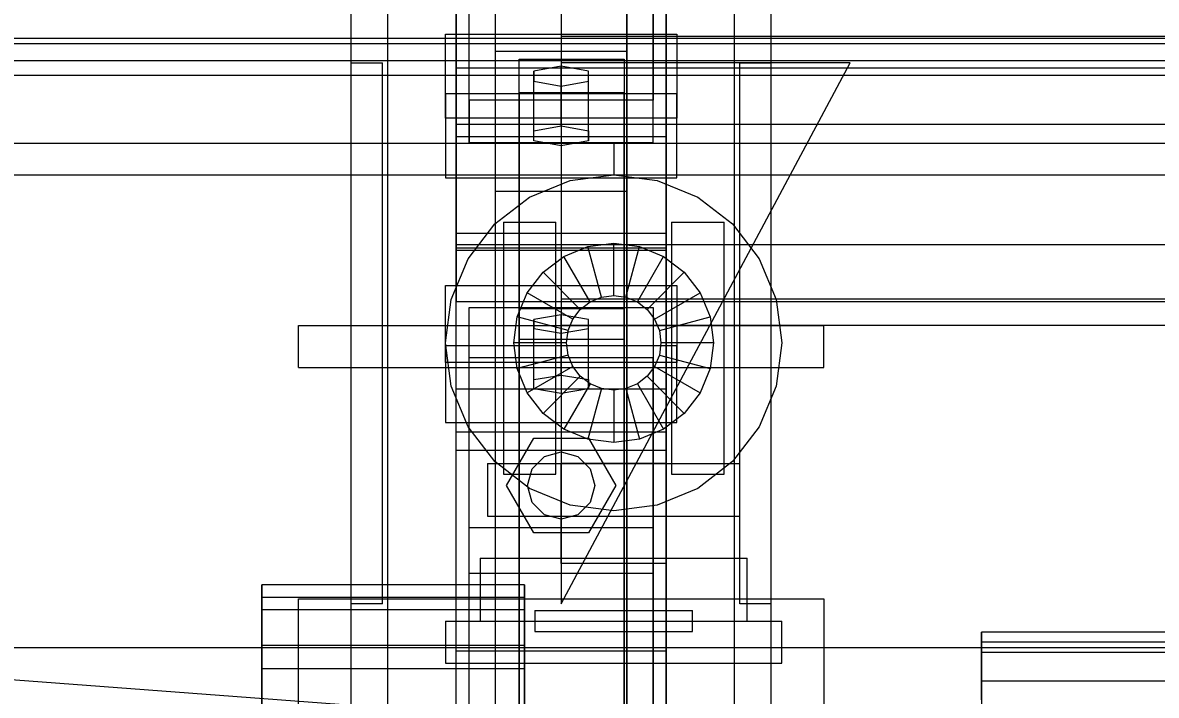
# Model space of a CAD drawing. Header units: millimetres. Extents: x -191664 to 191490, y -197311 to 10263.
# Drawn here: x -532.5 to -316.7, y -31524.1 to -31396 of the extents above; entities that cross this region are included whole.
import ezdxf

# ---------------------------------------------------------------- set-up
doc = ezdxf.new("R2010")
doc.units = ezdxf.units.MM
for name, color, linetype, lineweight in [('COTAS_USUARIO', 1, 'Continuous', 0), ('frontal_C01', 7, 'Continuous', 0), ('frontal_C02', 7, 'Continuous', 0), ('frontal_C03', 7, 'Continuous', 0), ('frontal_C04', 7, 'Continuous', 0), ('frontal_secador', 7, 'Continuous', 0)]:
    doc.layers.add(name, color=color, linetype=linetype, lineweight=lineweight)
doc.dimstyles.new('PLANTA_100', dxfattribs={"dimtxt": 250, "dimasz": 150, "dimexe": 150, "dimexo": 80, "dimgap": 100, "dimtad": 1, "dimtih": 1, "dimtoh": 1, "dimdec": 1, "dimdsep": 46, "dimcen": 0.09, "dimclrd": 1, "dimclre": 1, "dimclrt": 1, "dimadec": 0, "dimazin": 0, "dimtfac": 1, "dimtdec": 4, "dimtofl": 0, "dimtmove": 0, "dimatfit": 3, "dimfxl": 1, "dimtolj": 1, "dimtzin": 0, "dimarcsym": 0})

# ---------------------------------------------------------------- blocks, each defined once
blk = doc.blocks.new('*D108')
at = {"layer": 'COTAS_USUARIO', "color": 1, "lineweight": -2, "transparency": 16777216}
for p, q in [((-80, -30400), (-1350, -30400)), ((-1200, -31850), (-1200, -30550)), ((-80, -32000), (-1350, -32000))]:
    blk.add_line(p, q, dxfattribs=at)
at = {"layer": 'COTAS_USUARIO', "color": 1, "transparency": 16777216}
for points in [[(-1225, -30550), (-1175, -30550), (-1200, -30400)], [(-1225, -31850), (-1175, -31850), (-1200, -32000)]]:
    blk.add_solid(points, dxfattribs=at)
at = {"layer": 'Defpoints', "color": 0, "transparency": 16777216}
for p in [(-1200, -30400), (0, -30400), (0, -32000)]:
    blk.add_point(p, dxfattribs=at)
blk = doc.blocks.new('*D109')
at = {"layer": 'COTAS_USUARIO', "color": 1, "lineweight": -2, "transparency": 16777216}
for p, q in [((-80, -28700), (-1350, -28700)), ((-1200, -31850), (-1200, -28850)), ((-80, -32000), (-1350, -32000))]:
    blk.add_line(p, q, dxfattribs=at)
at = {"layer": 'COTAS_USUARIO', "color": 1, "transparency": 16777216}
for points in [[(-1225, -28850), (-1175, -28850), (-1200, -28700)], [(-1225, -31850), (-1175, -31850), (-1200, -32000)]]:
    blk.add_solid(points, dxfattribs=at)
at = {"layer": 'Defpoints', "color": 0, "transparency": 16777216}
for p in [(-1200, -28700), (0, -28700), (0, -32000)]:
    blk.add_point(p, dxfattribs=at)
blk = doc.blocks.new('*D110')
at = {"layer": 'COTAS_USUARIO', "color": 1, "lineweight": -2, "transparency": 16777216}
for p, q in [((-80, -30350), (-1350, -30350)), ((-1200, -31850), (-1200, -30500)), ((-80, -32000), (-1350, -32000))]:
    blk.add_line(p, q, dxfattribs=at)
at = {"layer": 'COTAS_USUARIO', "color": 1, "transparency": 16777216}
for points in [[(-1225, -30500), (-1175, -30500), (-1200, -30350)], [(-1225, -31850), (-1175, -31850), (-1200, -32000)]]:
    blk.add_solid(points, dxfattribs=at)
at = {"layer": 'Defpoints', "color": 0, "transparency": 16777216}
for p in [(-1200, -30350), (0, -30350), (0, -32000)]:
    blk.add_point(p, dxfattribs=at)
blk = doc.blocks.new('*D111')
at = {"layer": 'COTAS_USUARIO', "color": 1, "lineweight": -2, "transparency": 16777216}
for p, q in [((-80, -27700), (-1350, -27700)), ((-1200, -31850), (-1200, -27850)), ((-80, -32000), (-1350, -32000))]:
    blk.add_line(p, q, dxfattribs=at)
at = {"layer": 'COTAS_USUARIO', "color": 1, "transparency": 16777216}
for points in [[(-1225, -27850), (-1175, -27850), (-1200, -27700)], [(-1225, -31850), (-1175, -31850), (-1200, -32000)]]:
    blk.add_solid(points, dxfattribs=at)
at = {"layer": 'Defpoints', "color": 0, "transparency": 16777216}
for p in [(-1200, -27700), (0, -27700), (0, -32000)]:
    blk.add_point(p, dxfattribs=at)
blk = doc.blocks.new('*D121')
at = {"layer": 'COTAS_USUARIO', "color": 1, "lineweight": -2, "transparency": 16777216}
for p, q in [((-80, -29000), (-1350, -29000)), ((-1200, -31850), (-1200, -29150)), ((-80, -32000), (-1350, -32000))]:
    blk.add_line(p, q, dxfattribs=at)
at = {"layer": 'COTAS_USUARIO', "color": 1, "transparency": 16777216}
for points in [[(-1225, -29150), (-1175, -29150), (-1200, -29000)], [(-1225, -31850), (-1175, -31850), (-1200, -32000)]]:
    blk.add_solid(points, dxfattribs=at)
at = {"layer": 'Defpoints', "color": 0, "transparency": 16777216}
for p in [(-1200, -29000), (0, -29000), (0, -32000)]:
    blk.add_point(p, dxfattribs=at)

msp = doc.modelspace()

# ---------------------------------------------------------------- linework, layer by layer
at = {"layer": 'frontal_C01', "color": 139, "true_color": 0x354b57}
for p, q in [((-470, -31975), (-470, -30088.5)), ((-463, -31975), (-463, -30088.5)), ((-397, -31975), (-397, -30088.5)), ((-390, -31975), (-390, -30088.5)), ((-470, -31975), (-470, -30888.93)), ((-463, -31975), (-463, -30888.93)), ((-397, -31975), (-397, -30888.93)), ((-390, -31975), (-390, -30888.93)), ((-450, -31436.14), (-450, -31051.93)), ((-410, -31051.93), (-410, -31436.14)), ((-442.5, -31717.14), (-442.5, -31058.19)), ((-417.5, -31058.19), (-417.5, -31717.14)), ((-442.5, -31742.51), (-442.5, -31083.56)), ((-417.5, -31742.51), (-417.5, -31083.56)), ((-450, -31474.03), (-450, -31089.83)), ((-410, -31474.03), (-410, -31089.83)), ((-450, -31706.14), (-450, -31321.93)), ((-410, -31321.93), (-410, -31706.14)), ((-450, -31753.51), (-450, -31369.3)), ((-410, -31753.51), (-410, -31369.3)), ((-452, -31414.22), (-452, -31398.21)), ((-452, -31398.21), (-408, -31398.21)), ((-452, -31409.57), (-452, -31398.21)), ((-408, -31398.21), (-408, -31414.22)), ((-408, -31398.21), (-408, -31409.57)), ((-438, -31409.41), (-438, -31403.01)), ((-438, -31403.01), (-418, -31403.01)), ((-438, -31552.29), (-438, -31403.01)), ((-418, -31403.01), (-418, -31409.41)), ((-418, -31403.01), (-418, -31552.29)), ((-418, -31409.41), (-438, -31409.41)), ((-438, -31409.41), (-438, -31558.69)), ((-418, -31558.69), (-418, -31409.41)), ((-408, -31409.57), (-452, -31409.57)), ((-452, -31409.57), (-452, -31425.58)), ((-408, -31425.58), (-408, -31409.57)), ((-408, -31414.22), (-452, -31414.22)), ((-452, -31414.22), (-452, -31425.58)), ((-408, -31425.58), (-408, -31414.22)), ((-452, -31425.58), (-408, -31425.58)), ((-450, -31474.03), (-450, -31436.14)), ((-450, -31436.14), (-410, -31436.14)), ((-450, -31627.03), (-450, -31436.14)), ((-410, -31436.14), (-410, -31474.03)), ((-410, -31436.14), (-410, -31627.03)), ((-447.5, -31459.89), (-447.5, -31450.29)), ((-447.5, -31450.29), (-412.5, -31450.29)), ((-447.5, -31725.02), (-447.5, -31450.29)), ((-412.5, -31450.29), (-412.5, -31459.89)), ((-412.5, -31450.29), (-412.5, -31725.02)), ((-412.5, -31459.89), (-447.5, -31459.89)), ((-447.5, -31734.62), (-447.5, -31459.89)), ((-412.5, -31734.62), (-412.5, -31459.89)), ((-410, -31474.03), (-450, -31474.03)), ((-450, -31664.92), (-450, -31474.03)), ((-410, -31664.92), (-410, -31474.03))]:
    msp.add_line(p, q, dxfattribs=at)
at = {"layer": 'frontal_C01', "color": 9, "true_color": 0xbdc8cc}
for p, q in [((-430, -31404.29), (-435.2, -31405.25)), ((-424.8, -31405.25), (-430, -31404.29)), ((-430, -31415.66), (-430, -31404.29)), ((-435.2, -31405.25), (-435.2, -31407.17)), ((-435.2, -31416.62), (-435.2, -31405.25)), ((-435.2, -31407.17), (-430, -31408.13)), ((-435.2, -31418.54), (-435.2, -31407.17)), ((-430, -31408.13), (-424.8, -31407.17)), ((-424.8, -31407.17), (-424.8, -31405.25)), ((-424.8, -31416.62), (-424.8, -31405.25)), ((-424.8, -31418.54), (-424.8, -31407.17)), ((-430, -31408.13), (-430, -31419.5)), ((-435.2, -31416.62), (-430, -31415.66)), ((-430, -31415.66), (-424.8, -31416.62)), ((-435.2, -31418.54), (-435.2, -31416.62)), ((-424.8, -31416.62), (-424.8, -31418.54)), ((-430, -31419.5), (-435.2, -31418.54)), ((-424.8, -31418.54), (-430, -31419.5))]:
    msp.add_line(p, q, dxfattribs=at)
at = {"layer": 'frontal_C01', "color": 147, "true_color": 0x24748b}
for p, q in [((-487, -31507.87), (-487, -31503.1)), ((-487, -31503.1), (-487, -31505.47)), ((-437, -31503.1), (-487, -31503.1)), ((-437, -31505.47), (-437, -31503.1)), ((-437, -31503.1), (-437, -31507.87)), ((-487, -31505.47), (-487, -31514.62)), ((-437, -31505.47), (-487, -31505.47)), ((-437, -31514.62), (-437, -31505.47)), ((-487, -31519.06), (-487, -31507.87)), ((-437, -31507.87), (-487, -31507.87)), ((-437, -31507.87), (-437, -31519.06)), ((-487, -31514.62), (-487, -31529.16)), ((-437, -31514.62), (-487, -31514.62)), ((-437, -31529.16), (-437, -31514.62)), ((-487, -31534.95), (-487, -31519.06)), ((-437, -31519.06), (-487, -31519.06)), ((-437, -31519.06), (-437, -31534.95))]:
    msp.add_line(p, q, dxfattribs=at)
at = {"layer": 'frontal_C01', "color": 9, "true_color": 0xb8c2c5}
for p, q in [((-350, -31515.94), (-350, -31512.08)), ((-350, -31512.08), (-350, -31514)), ((350, -31512.08), (-350, -31512.08)), ((-350, -31514), (-350, -31521.4)), ((350, -31514), (-350, -31514)), ((-350, -31524.98), (-350, -31515.94)), ((350, -31515.94), (-350, -31515.94)), ((-350, -31521.4), (-350, -31533.15)), ((350, -31521.4), (-350, -31521.4))]:
    msp.add_line(p, q, dxfattribs=at)
at = {"layer": 'frontal_C02', "color": 139, "true_color": 0x354b57}
for p, q in [((-470, -31975), (-470, -29576.75)), ((-463, -31975), (-463, -29576.75)), ((-397, -31975), (-397, -29576.75)), ((-390, -31975), (-390, -29576.75)), ((-470, -31975), (-470, -30072.14)), ((-463, -31975), (-463, -30072.14)), ((-397, -31975), (-397, -30072.14)), ((-390, -31975), (-390, -30072.14)), ((-470, -31975), (-470, -30861.25)), ((-463, -31975), (-463, -30861.25)), ((-397, -31975), (-397, -30861.25)), ((-390, -31975), (-390, -30861.25)), ((-450, -31477.44), (-450, -31126.72)), ((-410, -31126.72), (-410, -31477.44)), ((-442.5, -31601.33), (-442.5, -31132.03)), ((-417.5, -31132.03), (-417.5, -31601.33)), ((-442.5, -31628.97), (-442.5, -31159.67)), ((-417.5, -31628.97), (-417.5, -31159.67)), ((-450, -31515.69), (-450, -31164.97)), ((-410, -31515.69), (-410, -31164.97)), ((-450, -31590.88), (-450, -31303.28)), ((-410, -31303.28), (-410, -31590.88)), ((-450, -31639.43), (-450, -31351.82)), ((-410, -31639.43), (-410, -31351.82)), ((-452, -31460.72), (-452, -31446.11)), ((-452, -31446.11), (-408, -31446.11)), ((-452, -31457.58), (-452, -31446.11)), ((-408, -31446.11), (-408, -31460.72)), ((-408, -31446.11), (-408, -31457.58)), ((-438, -31456.34), (-438, -31450.49)), ((-438, -31450.49), (-418, -31450.49)), ((-438, -31601.19), (-438, -31450.49)), ((-418, -31450.49), (-418, -31456.34)), ((-418, -31450.49), (-418, -31601.19)), ((-418, -31456.34), (-438, -31456.34)), ((-438, -31456.34), (-438, -31607.03)), ((-418, -31607.03), (-418, -31456.34)), ((-408, -31457.58), (-452, -31457.58)), ((-452, -31457.58), (-452, -31472.2)), ((-408, -31472.2), (-408, -31457.58)), ((-408, -31460.72), (-452, -31460.72)), ((-452, -31460.72), (-452, -31472.2)), ((-408, -31472.2), (-408, -31460.72)), ((-452, -31472.2), (-408, -31472.2)), ((-450, -31515.69), (-450, -31477.44)), ((-450, -31477.44), (-410, -31477.44)), ((-450, -31651.69), (-450, -31477.44)), ((-410, -31477.44), (-410, -31515.69)), ((-410, -31477.44), (-410, -31651.69)), ((-447.5, -31500.95), (-447.5, -31492.18)), ((-447.5, -31492.18), (-412.5, -31492.18)), ((-447.5, -31610.77), (-447.5, -31492.18)), ((-412.5, -31492.18), (-412.5, -31500.95)), ((-412.5, -31492.18), (-412.5, -31610.77)), ((-412.5, -31500.95), (-447.5, -31500.95)), ((-447.5, -31619.54), (-447.5, -31500.95)), ((-412.5, -31619.54), (-412.5, -31500.95)), ((-410, -31515.69), (-450, -31515.69)), ((-450, -31689.94), (-450, -31515.69)), ((-410, -31689.94), (-410, -31515.69))]:
    msp.add_line(p, q, dxfattribs=at)
at = {"layer": 'frontal_C02', "color": 9, "true_color": 0xbdc8cc}
for p, q in [((-430, -31451.66), (-435.2, -31452.54)), ((-435.2, -31452.54), (-435.2, -31454.29)), ((-435.2, -31464.01), (-435.2, -31452.54)), ((-424.8, -31452.54), (-430, -31451.66)), ((-430, -31463.14), (-430, -31451.66)), ((-424.8, -31454.29), (-424.8, -31452.54)), ((-424.8, -31464.01), (-424.8, -31452.54)), ((-435.2, -31454.29), (-430, -31455.17)), ((-435.2, -31465.77), (-435.2, -31454.29)), ((-430, -31455.17), (-424.8, -31454.29)), ((-424.8, -31465.77), (-424.8, -31454.29)), ((-430, -31455.17), (-430, -31466.64)), ((-435.2, -31464.01), (-430, -31463.14)), ((-430, -31463.14), (-424.8, -31464.01)), ((-435.2, -31465.77), (-435.2, -31464.01)), ((-424.8, -31464.01), (-424.8, -31465.77)), ((-430, -31466.64), (-435.2, -31465.77)), ((-424.8, -31465.77), (-430, -31466.64))]:
    msp.add_line(p, q, dxfattribs=at)
at = {"layer": 'frontal_C02', "color": 251, "true_color": 0x4e626d}
for p, q in [((-480, -31530.84), (-480, -31505.78)), ((-480, -31505.78), (-380, -31505.78)), ((-480, -31542.84), (-480, -31505.78)), ((-380, -31505.78), (-380, -31530.84)), ((-380, -31505.78), (-380, -31542.84))]:
    msp.add_line(p, q, dxfattribs=at)
at = {"layer": 'frontal_C03', "color": 139, "true_color": 0x354b57}
for p, q in [((-470, -31975), (-470, -29153.29)), ((-463, -31975), (-463, -29153.29)), ((-397, -31975), (-397, -29153.29)), ((-390, -31975), (-390, -29153.29)), ((-470, -31975), (-470, -29352.58)), ((-463, -31975), (-463, -29352.58)), ((-397, -31975), (-397, -29352.58)), ((-390, -31975), (-390, -29352.58)), ((-470, -31975), (-470, -30079.71)), ((-463, -31975), (-463, -30079.71)), ((-397, -31975), (-397, -30079.71)), ((-390, -31975), (-390, -30079.71)), ((-470, -31975), (-470, -30806.85)), ((-463, -31975), (-463, -30806.85)), ((-397, -31975), (-397, -30806.85)), ((-390, -31975), (-390, -30806.85)), ((-442.5, -31401.47), (-442.5, -30847.16)), ((-417.5, -30847.16), (-417.5, -31401.47)), ((-442.5, -31428.21), (-442.5, -30873.91)), ((-417.5, -31428.21), (-417.5, -30873.91)), ((-447.5, -31410.8), (-447.5, -31179.67)), ((-412.5, -31179.67), (-412.5, -31410.8)), ((-447.5, -31418.88), (-447.5, -31187.75)), ((-412.5, -31418.88), (-412.5, -31187.75)), ((-450, -31439.39), (-450, -31212.53)), ((-410, -31439.39), (-410, -31212.53)), ((-450, -31439.39), (-450, -31390.29)), ((-450, -31390.76), (-450, -31438.92)), ((-450, -31417.69), (-450, -31390.76)), ((-410, -31390.29), (-410, -31439.39)), ((-410, -31438.92), (-410, -31390.76)), ((-410, -31390.76), (-410, -31417.69)), ((-430, -31393.68), (-430, -31398.68)), ((430, -31398.68), (-430, -31398.68)), ((-430, -31398.68), (-430, -31448.68)), ((-442.5, -31428.21), (-442.5, -31401.47)), ((-442.5, -31401.47), (-417.5, -31401.47)), ((-417.5, -31401.47), (-417.5, -31428.21)), ((-450, -31415.41), (-450, -31404.64)), ((-450, -31404.64), (450, -31404.64)), ((-450, -31438.35), (-450, -31404.64)), ((-412.5, -31410.8), (-447.5, -31410.8)), ((-447.5, -31410.8), (-447.5, -31418.88)), ((-412.5, -31418.88), (-412.5, -31410.8)), ((450, -31415.41), (-450, -31415.41)), ((-450, -31415.41), (-450, -31449.12)), ((-450, -31465.85), (-450, -31417.69)), ((-450, -31417.69), (-410, -31417.69)), ((-410, -31417.69), (-410, -31465.85)), ((-447.5, -31418.88), (-412.5, -31418.88)), ((-417.5, -31428.21), (-442.5, -31428.21)), ((450, -31438.35), (-450, -31438.35)), ((-450, -31438.35), (-450, -31449.12)), ((-450, -31438.92), (-410, -31438.92)), ((-450, -31465.85), (-450, -31438.92)), ((-410, -31439.39), (-450, -31439.39)), ((-410, -31465.85), (-410, -31438.92)), ((-450, -31449.12), (450, -31449.12)), ((-430, -31448.68), (-430, -31453.68)), ((430, -31448.68), (-430, -31448.68)), ((430, -31453.68), (-430, -31453.68)), ((-470, -31461.68), (-463, -31461.68)), ((-470, -31975), (-470, -31461.68)), ((-463, -31975), (-463, -31461.68)), ((-463, -31461.68), (-397, -31461.68)), ((-397, -31461.68), (-390, -31461.68)), ((-397, -31975), (-397, -31461.68)), ((-390, -31975), (-390, -31461.68)), ((-410, -31465.85), (-450, -31465.85))]:
    msp.add_line(p, q, dxfattribs=at)
at = {"layer": 'frontal_C03', "color": 251, "true_color": 0x4e626d}
for p, q in [((-470, -31506.68), (-470, -31403.68)), ((-470, -31403.68), (-464, -31403.68)), ((-464, -31506.68), (-464, -31403.68)), ((-430, -31506.68), (-375, -31403.68)), ((-375, -31403.68), (-430, -31403.68)), ((-430, -31403.68), (-430, -31506.68)), ((-396, -31506.68), (-396, -31403.68)), ((-396, -31403.68), (-390, -31403.68)), ((-390, -31506.68), (-390, -31403.68)), ((-480, -31453.68), (-380, -31453.68)), ((-480, -31461.68), (-480, -31453.68)), ((-380, -31461.68), (-380, -31453.68)), ((-480, -31461.68), (-380, -31461.68)), ((-464, -31506.68), (-470, -31506.68)), ((-390, -31506.68), (-396, -31506.68))]:
    msp.add_line(p, q, dxfattribs=at)
at = {"layer": 'frontal_C03', "color": 9, "true_color": 0xaebcc4}
for p, q in [((-440.4, -31484.18), (-435.2, -31475.18)), ((-435.2, -31475.18), (-424.8, -31475.18)), ((-424.8, -31475.18), (-419.6, -31484.18)), ((-433.2, -31478.64), (-430, -31477.78)), ((-430, -31477.78), (-426.8, -31478.64)), ((-435.54, -31480.98), (-433.2, -31478.64)), ((-426.8, -31478.64), (-424.46, -31480.98)), ((-436.4, -31484.18), (-435.54, -31480.98)), ((-424.46, -31480.98), (-423.6, -31484.18)), ((-435.2, -31493.19), (-440.4, -31484.18)), ((-435.54, -31487.38), (-436.4, -31484.18)), ((-419.6, -31484.18), (-424.8, -31493.19)), ((-423.6, -31484.18), (-424.46, -31487.38)), ((-433.2, -31489.73), (-435.54, -31487.38)), ((-424.46, -31487.38), (-426.8, -31489.73)), ((-430, -31490.58), (-433.2, -31489.73)), ((-426.8, -31489.73), (-430, -31490.58)), ((-424.8, -31493.19), (-435.2, -31493.19))]:
    msp.add_line(p, q, dxfattribs=at)
at = {"layer": 'frontal_C04', "color": 139, "true_color": 0x345e4e}
for p, q in [((-1400, -31419), (-420, -31419)), ((-420, -31419), (-420, -31425)), ((-420, -31419), (560, -31419)), ((-1400, -31425), (-420, -31425)), ((-420, -31425), (560, -31425))]:
    msp.add_line(p, q, dxfattribs=at)
at = {"layer": 'frontal_C04', "color": 252, "true_color": 0x83939a}
for p, q in [((-436, -31429.29), (-428.28, -31426.09)), ((-428.28, -31426.09), (-420, -31425)), ((-420, -31425), (-411.72, -31426.09)), ((-411.72, -31426.09), (-404, -31429.29)), ((-442.63, -31434.37), (-436, -31429.29)), ((-404, -31429.29), (-397.37, -31434.37)), ((-447.71, -31441), (-442.63, -31434.37)), ((-397.37, -31434.37), (-392.29, -31441)), ((-450.91, -31448.72), (-447.71, -31441)), ((-392.29, -31441), (-389.09, -31448.72)), ((-452, -31457), (-450.91, -31448.72)), ((-389.09, -31448.72), (-388, -31457)), ((-450.91, -31465.28), (-452, -31457)), ((-388, -31457), (-389.09, -31465.28)), ((-447.71, -31473), (-450.91, -31465.28)), ((-389.09, -31465.28), (-392.29, -31473)), ((-442.63, -31479.63), (-447.71, -31473)), ((-392.29, -31473), (-397.37, -31479.63)), ((-436, -31484.71), (-442.63, -31479.63)), ((-397.37, -31479.63), (-404, -31484.71)), ((-428.28, -31487.91), (-436, -31484.71)), ((-404, -31484.71), (-411.72, -31487.91)), ((-420, -31489), (-428.28, -31487.91)), ((-411.72, -31487.91), (-420, -31489))]:
    msp.add_line(p, q, dxfattribs=at)
at = {"layer": 'frontal_C04', "color": 139, "true_color": 0x354b57}
for p, q in [((-441, -31434), (-431, -31434)), ((-441, -31434), (-441, -31482)), ((-431, -31482), (-431, -31434)), ((-409, -31434), (-399, -31434)), ((-409, -31434), (-409, -31482)), ((-399, -31482), (-399, -31434)), ((-444, -31480), (-396, -31480)), ((-444, -31480), (-444, -31490)), ((-410, -31480), (-430, -31480)), ((-430, -31499), (-430, -31480)), ((-410, -31480), (-410, -31499)), ((-396, -31490), (-396, -31480)), ((-441, -31482), (-431, -31482)), ((-409, -31482), (-399, -31482)), ((-444, -31490), (-396, -31490)), ((-445.4, -31498), (-394.6, -31498)), ((-445.4, -31498), (-445.4, -31510)), ((-410, -31499), (-430, -31499)), ((-394.6, -31510), (-394.6, -31498)), ((-435, -31508), (-405, -31508)), ((-435, -31508), (-435, -31512)), ((-405, -31512), (-405, -31508)), ((-452, -31510), (-388, -31510)), ((-452, -31510), (-452, -31518)), ((-445.4, -31510), (-394.6, -31510)), ((-388, -31518), (-388, -31510)), ((-435, -31512), (-405, -31512)), ((-550, -31515), (650, -31515)), ((-452, -31518), (-388, -31518)), ((-548.88, -31520.04), (651.12, -31610.04))]:
    msp.add_line(p, q, dxfattribs=at)
at = {"layer": 'frontal_C04', "color": 155, "true_color": 0x617580}
for p, q in [((-429.5, -31440.55), (-424.92, -31438.65)), ((-424.92, -31438.65), (-420, -31438)), ((-422.33, -31448.31), (-424.92, -31438.65)), ((-420, -31448), (-420, -31438)), ((-420, -31438), (-415.08, -31438.65)), ((-417.67, -31448.31), (-415.08, -31438.65)), ((-415.08, -31438.65), (-410.5, -31440.55)), ((-433.44, -31443.56), (-429.5, -31440.55)), ((-424.5, -31449.21), (-429.5, -31440.55)), ((-415.5, -31449.21), (-410.5, -31440.55)), ((-410.5, -31440.55), (-406.56, -31443.56)), ((-436.45, -31447.5), (-433.44, -31443.56)), ((-426.36, -31450.64), (-433.44, -31443.56)), ((-413.64, -31450.64), (-406.56, -31443.56)), ((-406.56, -31443.56), (-403.55, -31447.5)), ((-438.35, -31452.08), (-436.45, -31447.5)), ((-427.79, -31452.5), (-436.45, -31447.5)), ((-412.21, -31452.5), (-403.55, -31447.5)), ((-403.55, -31447.5), (-401.65, -31452.08)), ((-439, -31457), (-438.35, -31452.08)), ((-428.69, -31454.67), (-438.35, -31452.08)), ((-411.31, -31454.67), (-401.65, -31452.08)), ((-401.65, -31452.08), (-401, -31457)), ((-429, -31457), (-439, -31457)), ((-438.35, -31461.92), (-439, -31457)), ((-401, -31457), (-411, -31457)), ((-401, -31457), (-401.65, -31461.92)), ((-428.69, -31459.33), (-438.35, -31461.92)), ((-411.31, -31459.33), (-401.65, -31461.92)), ((-436.45, -31466.5), (-438.35, -31461.92)), ((-427.79, -31461.5), (-436.45, -31466.5)), ((-412.21, -31461.5), (-403.55, -31466.5)), ((-401.65, -31461.92), (-403.55, -31466.5)), ((-426.36, -31463.36), (-433.44, -31470.44)), ((-424.5, -31464.79), (-429.5, -31473.45)), ((-415.5, -31464.79), (-410.5, -31473.45)), ((-413.64, -31463.36), (-406.56, -31470.44)), ((-433.44, -31470.44), (-436.45, -31466.5)), ((-422.33, -31465.69), (-424.92, -31475.35)), ((-420, -31466), (-420, -31476)), ((-417.67, -31465.69), (-415.08, -31475.35)), ((-403.55, -31466.5), (-406.56, -31470.44)), ((-429.5, -31473.45), (-433.44, -31470.44)), ((-406.56, -31470.44), (-410.5, -31473.45)), ((-424.92, -31475.35), (-429.5, -31473.45)), ((-410.5, -31473.45), (-415.08, -31475.35)), ((-420, -31476), (-424.92, -31475.35)), ((-415.08, -31475.35), (-420, -31476))]:
    msp.add_line(p, q, dxfattribs=at)
at = {"layer": 'frontal_C04', "color": 9, "true_color": 0xbac6cb}
for p, q in [((-422.33, -31448.31), (-420, -31448)), ((-420, -31448), (-417.67, -31448.31)), ((-426.36, -31450.64), (-424.5, -31449.21)), ((-424.5, -31449.21), (-422.33, -31448.31)), ((-417.67, -31448.31), (-415.5, -31449.21)), ((-415.5, -31449.21), (-413.64, -31450.64)), ((-428.69, -31454.67), (-427.79, -31452.5)), ((-427.79, -31452.5), (-426.36, -31450.64)), ((-413.64, -31450.64), (-412.21, -31452.5)), ((-412.21, -31452.5), (-411.31, -31454.67)), ((-429, -31457), (-428.69, -31454.67)), ((-411.31, -31454.67), (-411, -31457)), ((-428.69, -31459.33), (-429, -31457)), ((-411, -31457), (-411.31, -31459.33)), ((-427.79, -31461.5), (-428.69, -31459.33)), ((-411.31, -31459.33), (-412.21, -31461.5)), ((-426.36, -31463.36), (-427.79, -31461.5)), ((-412.21, -31461.5), (-413.64, -31463.36)), ((-424.5, -31464.79), (-426.36, -31463.36)), ((-422.33, -31465.69), (-424.5, -31464.79)), ((-415.5, -31464.79), (-417.67, -31465.69)), ((-413.64, -31463.36), (-415.5, -31464.79)), ((-420, -31466), (-422.33, -31465.69)), ((-417.67, -31465.69), (-420, -31466))]:
    msp.add_line(p, q, dxfattribs=at)
at = {"layer": 'frontal_secador', "color": 9, "true_color": 0xb8c6c1}
msp.add_line((-1400, -31400), (1400, -31400), dxfattribs=at)
at = {"layer": 'frontal_secador', "color": 9, "true_color": 0xc6ccbd}
msp.add_line((-1250, -31399), (1250, -31399), dxfattribs=at)
at = {"layer": 'frontal_secador', "color": 253, "true_color": 0x8d9da5}
for p, q in [((-1250, -31403.24), (1250, -31403.24)), ((1250, -31406.07), (-1250, -31406.07))]:
    msp.add_line(p, q, dxfattribs=at)

# ---------------------------------------------------------------- dimensions: what is measured, and where the dimension line sits
at = {"layer": 'COTAS_USUARIO'}
for p2, picture, middle in [((0, -27700), '*D111', (-1200, -29850)), ((0, -28700), '*D109', (-1200, -30350)), ((0, -29000), '*D121', (-1200, -30500)), ((0, -30350), '*D110', (-1200, -31175)), ((0, -30400), '*D108', (-1200, -31200))]:
    dim = msp.add_aligned_dim(p1=(0, -32000), p2=p2, distance=1200, dimstyle='PLANTA_100', dxfattribs=at)
    dim.commit()
    dim.dimension.update_dxf_attribs({"geometry": picture, "text_midpoint": middle})

doc.saveas('drawing.dxf')
